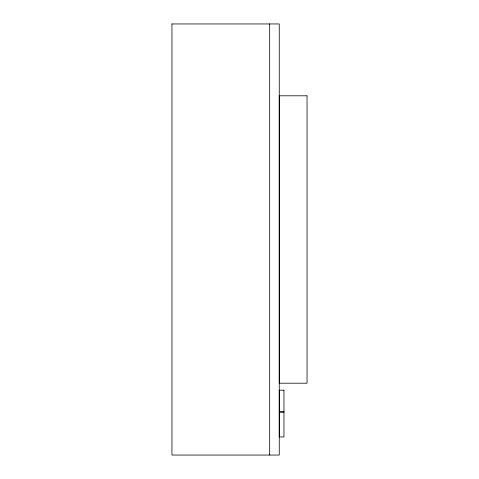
<?xml version="1.0" encoding="UTF-8"?>
<svg xmlns="http://www.w3.org/2000/svg" width="479" height="479" viewBox="0 0 479 479"><rect width="100%" height="100%" fill="white"/><g stroke="black" fill="none" stroke-linecap="round" stroke-linejoin="round"><path stroke-width="0.72" d="M269.677 455.05L269.677 23.95M279.257 411.88L283.963 411.88M279.257 412.06L283.963 412.06M171.961 23.95L171.961 455.05L279.257 455.05L279.257 23.95L171.961 23.95M307.039 95.8L279.257 95.8L279.257 383.2L307.039 383.2L307.039 95.8M283.963 390.187L279.257 390.187L279.257 436.962L283.963 436.962L283.963 390.187"/></g></svg>
